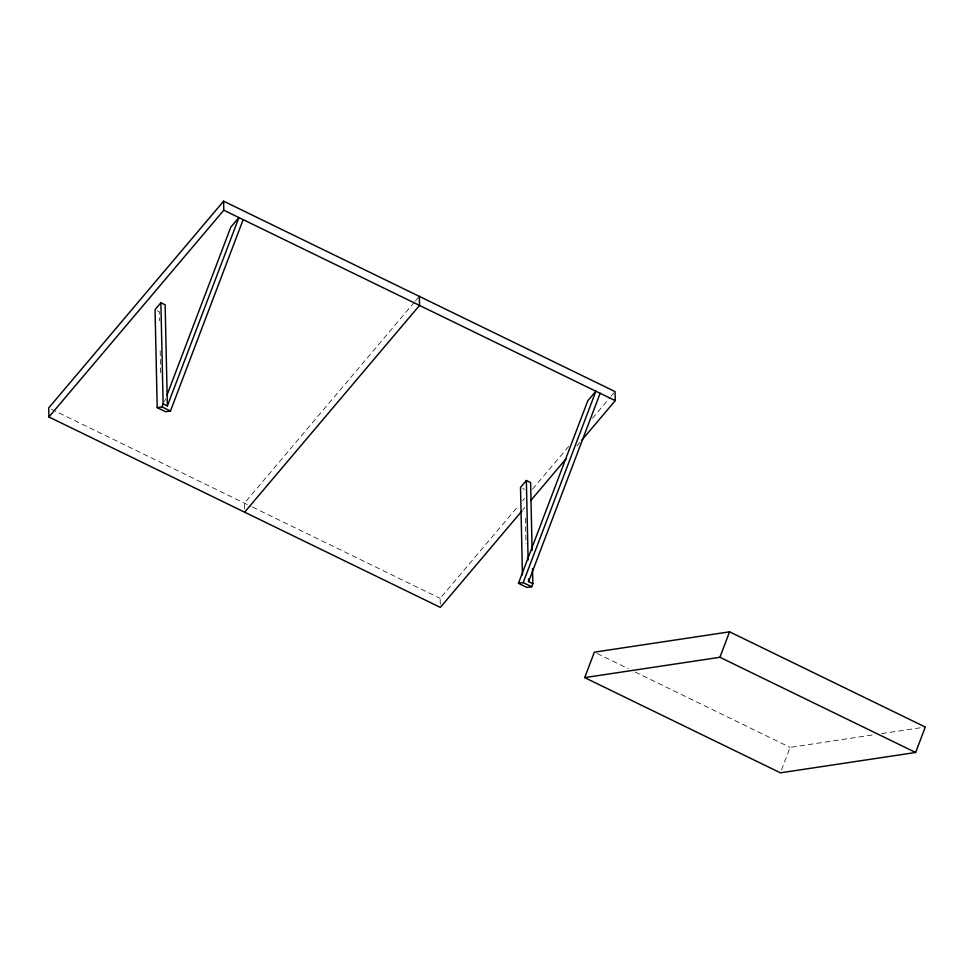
<?xml version="1.0" encoding="UTF-8"?>
<svg xmlns="http://www.w3.org/2000/svg" width="974" height="974" viewBox="0 0 974 974"><rect width="100%" height="100%" fill="white"/><g stroke="black" fill="none" stroke-linecap="round" stroke-linejoin="round"><path stroke-width="0.73" stroke-dasharray="4.87 3.65" d="M164.557 401.544L165.58 398.841M781.489 770.008L790.084 747.375L874.214 734.725M414.413 302.196L244.425 503.144L244.559 509.171M415.399 301.027L419.331 296.388M440.285 604.391L440.151 598.365L518.765 505.433M522.697 500.782L524.657 498.469M532.522 489.167L568.877 446.189M592.46 418.309L610.138 397.404M611.124 396.248L614.07 392.753M522.892 509.828L524.852 507.503M576.937 445.934L579.883 442.452M881.726 733.592L925.3 727.042M157.167 310.657L159.298 311.692L159.493 320.726M522.648 488.449L524.767 489.472M597.074 653.481L628.34 668.688M635.133 671.999L790.084 747.375M51.415 409.25L251.219 506.456M252.583 507.113L440.151 598.365M525.412 518.119L525.972 543.748M160.162 350.883L160.698 375.002"/><path stroke-width="1.46" d="M160.88 302.719L155.049 309.622L157.216 407.595L161.964 406.889L163.121 403.845L160.88 302.719L165.13 304.789L167.37 405.914L163.121 403.845M167.126 394.774L230.789 227.173L238.922 217.567L167.37 405.914M157.216 407.595L165.714 411.734L170.462 411.016L243.171 219.625M518.436 583.316L587.772 400.825L595.893 391.219L523.184 582.61L518.436 583.316L526.946 587.456L531.694 586.738L532.851 583.694L532.51 568.609M532.851 583.694L528.602 581.636L600.142 393.289M584.692 677.612L594.359 652.166L729.575 631.822L925.3 727.042L915.633 752.488L780.418 772.832L584.692 677.612L719.908 657.28L915.633 752.488M719.908 657.28L729.575 631.822M581.843 440.126L615.251 400.643L615.057 391.597L223.606 201.168L48.7 407.936L48.895 416.969L440.358 607.399L521.906 510.985M48.895 416.969L223.801 210.214L223.606 201.168M244.632 512.19L419.526 305.422L419.331 296.388M532.108 550.493L530.611 482.58L526.362 480.511L520.518 487.414L522.454 574.843M530.757 500.539L566.125 458.717M223.801 210.214L615.251 400.643M161.964 406.889L170.462 411.016M523.184 582.61L531.694 586.738M526.362 480.511L528.115 560.001M528.529 578.848L528.602 581.636"/></g></svg>
